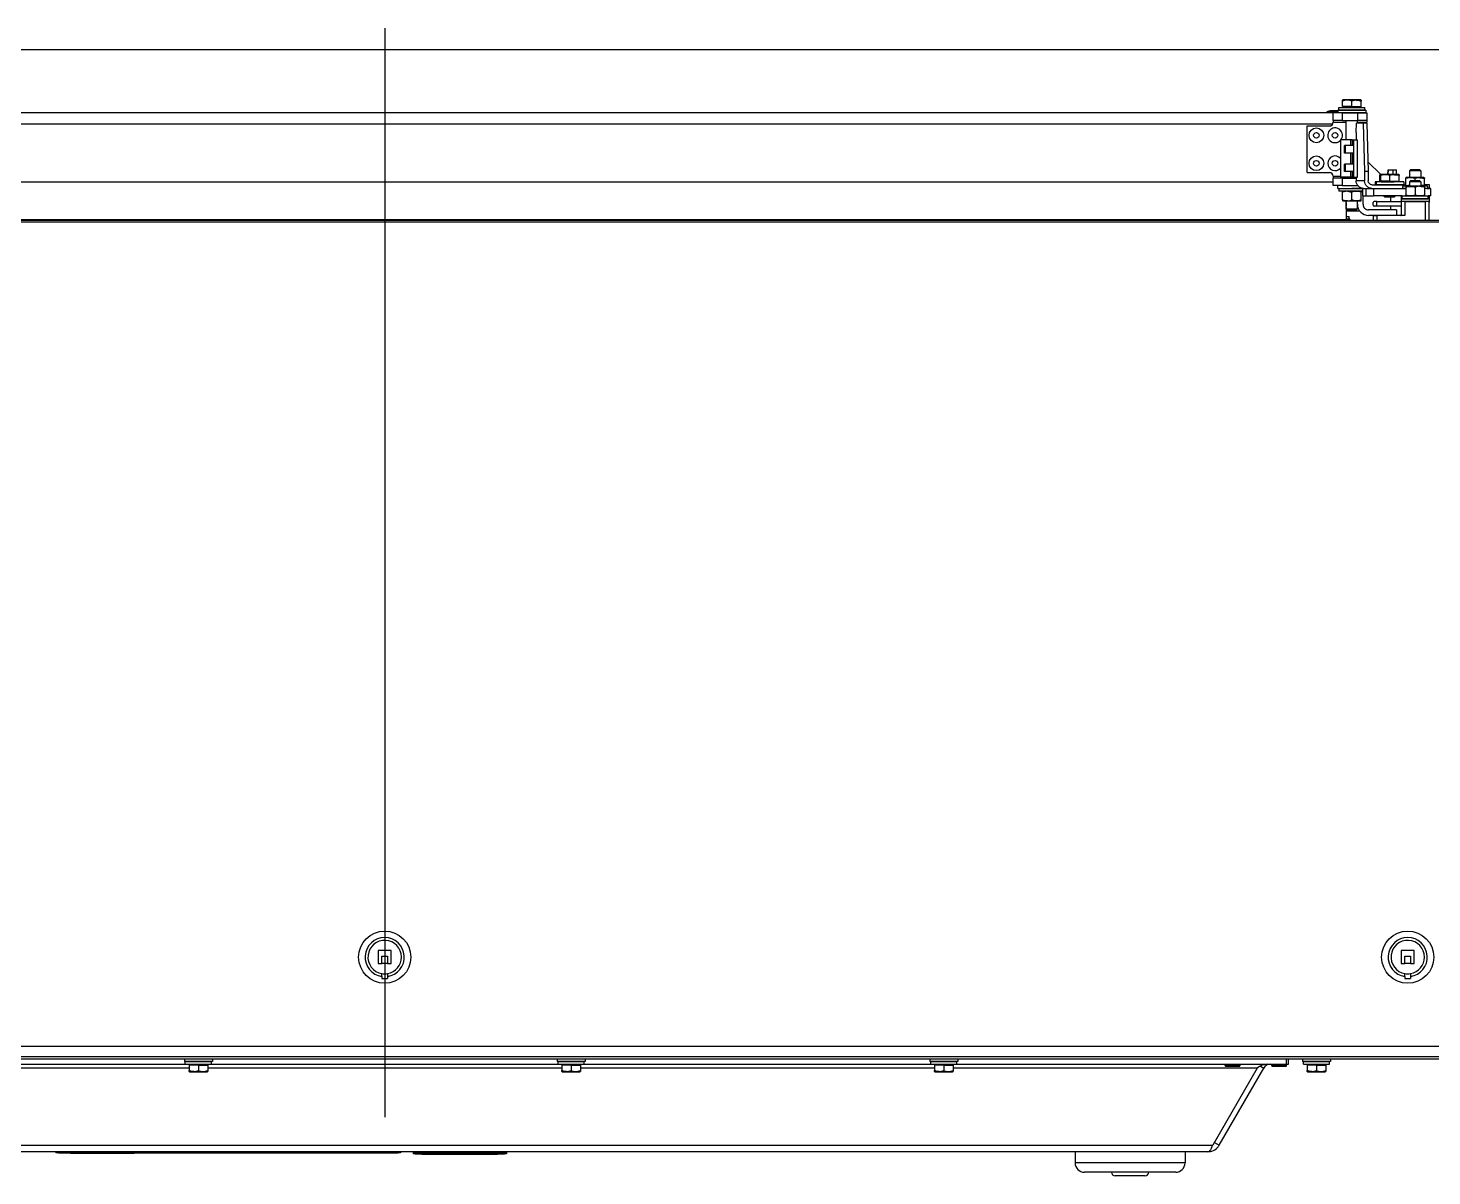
# Model space of a CAD drawing. Extents: x 39751 to 116307, y -36149 to -14965.
# Drawn here: x 57432 to 58185, y -21004 to -20388 of the extents above; entities that cross this region are included whole.
import ezdxf

# ---------------------------------------------------------------- set-up
doc = ezdxf.new("R2010")
doc.units = 0
doc.header["$LTSCALE"] = 1500
doc.layers.add('confinea', color=3, linetype='Continuous')

# ---------------------------------------------------------------- blocks, each defined once
blk = doc.blocks.new('A$C39DA5095')
at = {"color": 7, "ltscale": 0.0375}
for p, q in [((1394, 571.91), (1394, 573.41)), ((1394, 571.91), (1394, 573.41)), ((1408, 571.91), (1408, 573.41)), ((1393.5, 571.91), (1393.5, 570.41)), ((1408.5, 571.91), (1408.5, 570.41)), ((1393.5, 529.91), (1393.5, 531.41)), ((1394, 529.91), (1394, 528.41)), ((1413.52, 533.41), (1413.52, 531.91)), ((1413.98, 533.41), (1413.98, 531.91)), ((1428.98, 533.41), (1428.98, 531.91)), ((1412.5, 520.91), (1412.5, 522.41)), ((1414.5, 522.91), (1413, 522.91)), ((1414.5, 520.41), (1413, 520.41)), ((1427.5, 525.91), (1427.5, 524.41)), ((1427.5, 525.91), (1427.5, 524.41)), ((1427.5, 524.41), (1427.5, 522.91)), ((1427.5, 524.41), (1427.5, 522.91)), ((1427.5, 524.41), (1427.5, 522.91)), ((1427.5, 524.41), (1427.5, 522.91)), ((1427.5, 524.41), (1427.5, 522.91)), ((1427.5, 524.41), (1427.5, 522.91)), ((1428, 524.41), (1428, 525.91)), ((1442, 522.91), (1440.5, 522.91)), ((1442, 524.41), (1442, 525.91)), ((1442.5, 525.91), (1442.5, 524.41)), ((1442.5, 524.41), (1442.5, 522.91)), ((1398, 514.91), (1399.5, 514.91)), ((1398, 513.41), (1399.5, 513.41)), ((1399.5, 513.41), (1399.5, 514.91)), ((1412.5, 514.91), (1412.5, 513.41)), ((1413, 515.41), (1414.5, 515.41)), ((774.5, 62.91), (774.5, 61.41)), ((775, 59.91), (775, 61.41)), ((789, 59.91), (789, 61.41)), ((789.5, 62.91), (789.5, 61.41)), ((974.5, 62.91), (974.5, 61.41)), ((975, 59.91), (975, 61.41)), ((989, 59.91), (989, 61.41)), ((989.5, 62.91), (989.5, 61.41)), ((1174.5, 62.91), (1174.5, 61.41)), ((1175, 59.91), (1175, 61.41)), ((1189, 59.91), (1189, 61.41)), ((1189.5, 62.91), (1189.5, 61.41)), ((1374.5, 62.91), (1374.5, 61.41)), ((1374.5, 62.91), (1374.5, 61.41)), ((1375, 59.91), (1375, 61.41)), ((1375, 59.91), (1375, 61.41)), ((1389, 59.91), (1389, 61.41)), ((1389.5, 62.91), (1389.5, 61.41)), ((706.96, 12.3), (705.46, 12.3)), ((713.34, 12.2), (711.84, 12.2)), ((749.08, 12.2), (747.58, 12.2)), ((890.46, 12.3), (888.96, 12.3)), ((901.96, 11.72), (900.46, 11.72)), ((944.11, 11.72), (942.61, 11.72))]:
    blk.add_line(p, q, dxfattribs=at)
at = {"color": 7, "ltscale": 0.175}
for p, q in [((1394, 573.41), (1401, 573.41)), ((1401, 573.41), (1408, 573.41)), ((1391, 570.41), (1384, 570.41)), ((1391, 565.41), (1398, 565.41)), ((1394, 571.91), (1401, 571.91)), ((1401, 571.91), (1408, 571.91)), ((1401, 528.41), (1394, 528.41)), ((1428, 525.91), (1435, 525.91)), ((1428, 524.41), (1435, 524.41)), ((1435, 525.91), (1442, 525.91)), ((1435, 524.41), (1442, 524.41)), ((878.5, 120.91), (878.5, 113.91)), ((885.5, 120.91), (878.5, 120.91)), ((885.5, 113.91), (885.5, 120.91)), ((1427.5, 120.91), (1427.5, 113.91)), ((1434.5, 120.91), (1427.5, 120.91)), ((1434.5, 113.91), (1434.5, 120.91)), ((775, 61.41), (782, 61.41)), ((782, 61.41), (789, 61.41)), ((975, 61.41), (982, 61.41)), ((982, 61.41), (989, 61.41)), ((1175, 61.41), (1182, 61.41)), ((1182, 61.41), (1189, 61.41)), ((1375, 61.41), (1382, 61.41)), ((1382, 61.41), (1389, 61.41)), ((775, 59.91), (782, 59.91)), ((782, 59.91), (789, 59.91)), ((975, 59.91), (982, 59.91)), ((982, 59.91), (989, 59.91)), ((1175, 59.91), (1182, 59.91)), ((1182, 59.91), (1189, 59.91)), ((1375, 59.91), (1382, 59.91)), ((1382, 59.91), (1389, 59.91))]:
    blk.add_line(p, q, dxfattribs=at)
at = {"color": 7, "ltscale": 0.007217}
for p, q in [((1396.25, 577.41), (1396, 577.26)), ((1396.25, 577.41), (1396, 577.26)), ((1405.75, 577.41), (1406, 577.26)), ((1405.75, 577.41), (1406, 577.26)), ((1416.27, 537.41), (1416.02, 537.26)), ((1416.73, 537.41), (1416.48, 537.26)), ((1426.23, 537.41), (1426.48, 537.26)), ((1426.23, 537.41), (1426.48, 537.26)), ((777.25, 55.91), (777, 56.05)), ((786.75, 55.91), (787, 56.05)), ((977.25, 55.91), (977, 56.05)), ((986.75, 55.91), (987, 56.05)), ((1177.25, 55.91), (1177, 56.05)), ((1186.75, 55.91), (1187, 56.05)), ((1377.25, 55.91), (1377, 56.05)), ((1386.75, 55.91), (1387, 56.05))]:
    blk.add_line(p, q, dxfattribs=at)
at = {"color": 7, "ltscale": 0.011165}
for p, q in [((1396, 576.81), (1396, 577.26)), ((1406, 577.26), (1406, 576.81)), ((777, 56.05), (777, 56.5)), ((787, 56.5), (787, 56.05)), ((977, 56.05), (977, 56.5)), ((987, 56.5), (987, 56.05)), ((1177, 56.05), (1177, 56.5)), ((1187, 56.5), (1187, 56.05)), ((1377, 56.05), (1377, 56.5)), ((1387, 56.5), (1387, 56.05))]:
    blk.add_line(p, q, dxfattribs=at)
at = {"color": 7, "ltscale": 0.075227}
for p, q in [((1396, 573.81), (1396, 576.81)), ((1401, 573.81), (1401, 576.81)), ((1406, 573.81), (1406, 576.81)), ((1416.02, 533.81), (1416.02, 536.81)), ((1416.48, 533.81), (1416.48, 536.81)), ((1421.48, 533.81), (1421.48, 536.81)), ((1426.48, 533.81), (1426.48, 536.81))]:
    blk.add_line(p, q, dxfattribs=at)
at = {"color": 7, "ltscale": 0.125}
for p, q in [((1401, 573.81), (1396, 573.81)), ((1401, 573.81), (1406, 573.81)), ((1396, 570.41), (1391, 570.41)), ((1396, 566.41), (1391, 566.41)), ((1404, 570.41), (1409, 570.41)), ((1409, 566.41), (1404, 566.41)), ((1404, 565.41), (1409, 565.41)), ((1396, 535.41), (1391, 535.41)), ((1407.82, 538.91), (1407.82, 533.91)), ((1409.82, 538.91), (1409.82, 533.91)), ((1396, 531.41), (1391, 531.41)), ((1421.48, 533.81), (1416.48, 533.81)), ((1421.48, 533.81), (1426.48, 533.81)), ((782, 59.51), (777, 59.51)), ((782, 59.51), (787, 59.51)), ((982, 59.51), (977, 59.51)), ((982, 59.51), (987, 59.51)), ((1182, 59.51), (1177, 59.51)), ((1182, 59.51), (1187, 59.51)), ((1382, 59.51), (1377, 59.51)), ((1382, 59.51), (1387, 59.51))]:
    blk.add_line(p, q, dxfattribs=at)
at = {"color": 7, "ltscale": 0.175684}
for p, q in [((1403.28, 577.41), (1396.25, 577.41)), ((1396.25, 573.41), (1403.28, 573.41)), ((1423.75, 537.41), (1416.73, 537.41)), ((1416.73, 533.41), (1423.75, 533.41)), ((779.72, 55.91), (786.75, 55.91)), ((979.72, 55.91), (986.75, 55.91)), ((1179.72, 55.91), (1186.75, 55.91)), ((1379.72, 55.91), (1386.75, 55.91))]:
    blk.add_line(p, q, dxfattribs=at)
at = {"color": 7, "ltscale": 0.01}
for p, q in [((1396.25, 573.81), (1396.25, 573.41)), ((1396.25, 573.81), (1396.25, 573.41)), ((1405.75, 573.81), (1405.75, 573.41)), ((1416.27, 533.81), (1416.27, 533.41)), ((1416.73, 533.81), (1416.73, 533.41)), ((1426.23, 533.81), (1426.23, 533.41))]:
    blk.add_line(p, q, dxfattribs=at)
at = {"color": 7, "ltscale": 0.061816}
for p, q in [((1405.75, 577.41), (1403.28, 577.41)), ((1405.75, 573.41), (1403.28, 573.41)), ((1426.23, 537.41), (1423.75, 537.41)), ((1426.23, 533.41), (1423.75, 533.41)), ((777.25, 55.91), (779.72, 55.91)), ((977.25, 55.91), (979.72, 55.91)), ((1177.25, 55.91), (1179.72, 55.91)), ((1377.25, 55.91), (1379.72, 55.91))]:
    blk.add_line(p, q, dxfattribs=at)
at = {"color": 7}
for p, q in [((1391, 570.41), (373, 570.41)), ((1390.73, 564.41), (373.27, 564.41)), ((1377, 538.41), (1377, 563.41)), ((1407.14, 564.91), (1407.82, 538.91)), ((1409.14, 564.91), (1409.82, 538.91)), ((1395, 555.91), (1395, 535.91)), ((1402.02, 535.91), (1402.02, 555.91)), ((1404.02, 535.91), (1404.02, 555.91)), ((373, 533.41), (1391, 533.41)), ((151.59, 512.91), (1612.41, 512.91)), ((369, 513.2), (1398, 513.2)), ((151.17, 511.91), (1612.83, 511.91)), ((1624.5, 69.41), (139.5, 69.41)), ((133, 62.91), (1631, 62.91)), ((1630, 63.91), (134, 63.91)), ((777, 57.91), (587, 57.91)), ((589, 59.91), (775, 59.91)), ((977, 57.91), (787, 57.91)), ((789, 59.91), (975, 59.91)), ((1177, 57.91), (987, 57.91)), ((989, 59.91), (1175, 59.91)), ((1350.19, 57.91), (1187, 57.91)), ((1189, 59.91), (1365.99, 59.91)), ((1350.19, 57.91), (1326.35, 16.5)), ((1327.23, 18), (1350.31, 57.99)), ((1329.82, 16.5), (1353.73, 57.91)), ((207.65, 16.5), (1326.35, 16.5)), ((1323.76, 13), (210.24, 13)), ((706.96, 12.3), (888.96, 12.3)), ((713.34, 12.2), (747.58, 12.2)), ((898.29, 12.52), (946.29, 12.52)), ((898.29, 11.82), (946.29, 11.82)), ((901.96, 11.72), (942.61, 11.72)), ((1311.5, 7), (1256.12, 7)), ((1306.5, 2), (1260.5, 2))]:
    blk.add_line(p, q, dxfattribs=at)
at = {"color": 7, "ltscale": 0.015}
blk.add_line((1387.55, 571.01), (1387.55, 570.41), dxfattribs=at)
blk.add_line((1387.55, 571.01), (1387.55, 570.41), dxfattribs=at)
blk.add_line((1387.55, 571.01), (1387.55, 570.41), dxfattribs=at)
blk.add_line((1387.55, 571.01), (1387.55, 570.41), dxfattribs=at)
blk.add_line((1387.55, 571.01), (1387.55, 570.41), dxfattribs=at)
blk.add_line((1387.55, 571.01), (1387.55, 570.41), dxfattribs=at)
at = {"color": 7, "ltscale": 0.146094}
blk.add_line((1387.55, 571.01), (1393.39, 571.01), dxfattribs=at)
at = {"color": 7, "ltscale": 0.055469}
for p, q in [((1392.22, 571.51), (1390, 571.51)), ((1392.22, 571.51), (1390, 571.51)), ((1392.22, 571.51), (1390, 571.51)), ((1392.22, 571.51), (1390, 571.51)), ((1392.22, 571.51), (1390, 571.51)), ((1392.22, 571.51), (1390, 571.51)), ((1393, 571.51), (1390.78, 571.51)), ((1393, 571.51), (1390.78, 571.51)), ((1393, 571.51), (1390.78, 571.51)), ((1393, 571.51), (1390.78, 571.51)), ((1393, 571.51), (1390.78, 571.51)), ((1393, 571.51), (1390.78, 571.51))]:
    blk.add_line(p, q, dxfattribs=at)
at = {"color": 7, "ltscale": 0.1}
for p, q in [((1391, 566.41), (1391, 570.41)), ((1396, 566.41), (1396, 570.41)), ((1404, 570.41), (1404, 566.41)), ((1409, 570.41), (1409, 566.41)), ((1403.33, 559.91), (1403.33, 555.91)), ((1391, 536.41), (1395, 536.41)), ((1391, 531.41), (1391, 535.41)), ((1396, 531.41), (1396, 535.41)), ((1406.8, 529.91), (1406.8, 525.91)), ((1408.48, 529.91), (1408.48, 525.91)), ((1412.57, 529.91), (1412.57, 525.91)), ((1443.47, 525.91), (1443.47, 529.91)), ((880.5, 113.91), (880.5, 117.91)), ((883.5, 117.91), (883.5, 113.91)), ((1429.5, 113.91), (1429.5, 117.91)), ((1432.5, 117.91), (1432.5, 113.91))]:
    blk.add_line(p, q, dxfattribs=at)
at = {"color": 7, "ltscale": 0.025}
for p, q in [((1391, 566.41), (1391, 565.41)), ((1409, 566.41), (1409, 565.41)), ((1391, 536.41), (1391, 535.41)), ((898.29, 12.52), (897.29, 12.52)), ((898.29, 11.82), (897.29, 11.82)), ((947.29, 12.52), (946.29, 12.52)), ((947.29, 11.82), (946.29, 11.82))]:
    blk.add_line(p, q, dxfattribs=at)
at = {"color": 7, "ltscale": 0.002637}
blk.add_line((1393.39, 571.01), (1393.5, 571.01), dxfattribs=at)
at = {"color": 7, "ltscale": 0.010522}
blk.add_line((1393.5, 571.91), (1393.5, 571.48), dxfattribs=at)
at = {"color": 7, "ltscale": 0.375}
for p, q in [((1408.5, 571.91), (1393.5, 571.91)), ((1408.5, 570.41), (1393.5, 570.41)), ((1428.98, 533.41), (1413.98, 533.41)), ((1428.98, 531.91), (1413.98, 531.91)), ((1442.5, 524.41), (1427.5, 524.41)), ((1442.5, 522.91), (1427.5, 522.91)), ((1425, 518.41), (1410, 518.41)), ((1425, 515.41), (1410, 515.41)), ((1429.5, 515.41), (1414.5, 515.41)), ((789.5, 61.41), (774.5, 61.41)), ((989.5, 61.41), (974.5, 61.41)), ((1189.5, 61.41), (1174.5, 61.41)), ((1389.5, 61.41), (1374.5, 61.41))]:
    blk.add_line(p, q, dxfattribs=at)
at = {"color": 7, "ltscale": 0.2}
for p, q in [((1396, 570.41), (1404, 570.41)), ((1396, 566.41), (1404, 566.41)), ((1396, 531.41), (1404, 531.41))]:
    blk.add_line(p, q, dxfattribs=at)
at = {"color": 7, "ltscale": 0.2625}
blk.add_line((1398, 555.91), (1398, 566.41), dxfattribs=at)
at = {"color": 7, "ltscale": 0.037501}
blk.add_line((1404, 564.91), (1404, 566.41), dxfattribs=at)
at = {"color": 7, "ltscale": 0.012503}
blk.add_line((1409, 564.91), (1409, 565.41), dxfattribs=at)
at = {"color": 7, "ltscale": 0.3}
for p, q in [((1377, 563.41), (1389, 563.41)), ((1377, 538.41), (1389, 538.41))]:
    blk.add_line(p, q, dxfattribs=at)
at = {"color": 7, "ltscale": 0.125032}
blk.add_line((1403.33, 559.91), (1403.44, 564.91), dxfattribs=at)
at = {"color": 7, "ltscale": 0.09248}
blk.add_line((1407.14, 564.91), (1403.44, 564.91), dxfattribs=at)
at = {"color": 7, "ltscale": 0.049951}
for p, q in [((1409.14, 564.91), (1407.14, 564.91)), ((1402.02, 555.91), (1404.02, 555.91)), ((1402.02, 535.91), (1404.02, 535.91))]:
    blk.add_line(p, q, dxfattribs=at)
at = {"color": 7, "ltscale": 0.131885}
for p, q in [((1400.28, 555.91), (1395, 555.91)), ((1400.28, 535.91), (1395, 535.91))]:
    blk.add_line(p, q, dxfattribs=at)
at = {"color": 7, "ltscale": 4.88281e-05}
for p, q in [((1395, 555.91), (1395, 555.91)), ((1395, 535.91), (1395, 535.91))]:
    blk.add_line(p, q, dxfattribs=at)
at = {"color": 7, "ltscale": 0.112744}
for p, q in [((1401.57, 552.91), (1397.06, 552.91)), ((1401.86, 552.91), (1397.35, 552.91)), ((1401.57, 542.91), (1397.06, 542.91)), ((1401.86, 548.91), (1397.35, 548.91)), ((1401.86, 542.91), (1397.35, 542.91)), ((1401.86, 538.91), (1397.35, 538.91))]:
    blk.add_line(p, q, dxfattribs=at)
at = {"color": 7, "ltscale": 0.021973}
for p, q in [((1401.16, 555.91), (1400.28, 555.91)), ((1401.16, 535.91), (1400.28, 535.91))]:
    blk.add_line(p, q, dxfattribs=at)
at = {"color": 7, "ltscale": 0.075}
for p, q in [((1400.28, 555.91), (1400.28, 552.91)), ((1401.16, 555.91), (1401.16, 552.91)), ((1400.28, 538.91), (1400.28, 535.91)), ((1401.16, 538.91), (1401.16, 535.91)), ((1425, 518.41), (1425, 515.41)), ((880.5, 117.91), (883.5, 117.91)), ((883.5, 113.91), (880.5, 113.91)), ((1429.5, 117.91), (1432.5, 117.91)), ((1432.5, 113.91), (1429.5, 113.91)), ((1365.99, 59.91), (1365.99, 62.91)), ((1367, 59.91), (1367, 62.91))]:
    blk.add_line(p, q, dxfattribs=at)
at = {"color": 7, "ltscale": 0.021631}
for p, q in [((1401.16, 555.91), (1402.02, 555.91)), ((1401.16, 535.91), (1402.02, 535.91))]:
    blk.add_line(p, q, dxfattribs=at)
at = {"color": 7, "ltscale": 0.007373}
for p, q in [((1397.35, 548.91), (1397.06, 548.91)), ((1397.35, 538.91), (1397.06, 538.91))]:
    blk.add_line(p, q, dxfattribs=at)
at = {"color": 7, "ltscale": 0.15}
for p, q in [((1400.28, 548.91), (1400.28, 542.91)), ((1401.16, 548.91), (1401.16, 542.91)), ((1252.5, 13), (1252.5, 7)), ((1311.5, 13), (1311.5, 7))]:
    blk.add_line(p, q, dxfattribs=at)
at = {"color": 7, "ltscale": 0.241077}
blk.add_line((1416.5, 537.41), (1409.68, 544.22), dxfattribs=at)
at = {"color": 7, "ltscale": 0.183203}
blk.add_line((1396, 535.41), (1403.33, 535.41), dxfattribs=at)
at = {"color": 7, "ltscale": 0.0125}
for p, q in [((1398, 535.41), (1398, 535.91)), ((1398, 519.91), (1398, 520.41)), ((1398, 513.7), (1398, 513.2))]:
    blk.add_line(p, q, dxfattribs=at)
at = {"color": 7, "ltscale": 0.049999}
blk.add_line((1403.33, 535.91), (1403.33, 533.91), dxfattribs=at)
at = {"color": 7, "ltscale": 0.05}
for p, q in [((1409.82, 538.91), (1407.82, 538.91)), ((1422.96, 539.91), (1424.96, 539.91)), ((1442.7, 529.91), (1442.7, 531.91)), ((1398, 522.41), (1398, 520.41)), ((1429.5, 522.91), (1427.5, 522.91)), ((1400, 513.41), (1398, 513.41)), ((878.5, 113.91), (880.5, 113.91)), ((883.5, 113.91), (885.5, 113.91)), ((1427.5, 113.91), (1429.5, 113.91)), ((1432.5, 113.91), (1434.5, 113.91))]:
    blk.add_line(p, q, dxfattribs=at)
at = {"color": 7, "ltscale": 0.011164}
for p, q in [((1416.02, 536.81), (1416.02, 537.26)), ((1416.48, 536.81), (1416.48, 537.26)), ((1426.48, 537.26), (1426.48, 536.81))]:
    blk.add_line(p, q, dxfattribs=at)
at = {"color": 7, "ltscale": 0.014502}
blk.add_line((1416.85, 537.41), (1416.27, 537.41), dxfattribs=at)
at = {"color": 7, "ltscale": 0.062545}
blk.add_line((1420.44, 539.91), (1420.38, 537.4), dxfattribs=at)
at = {"color": 7, "ltscale": 0.062519}
blk.add_line((1420.38, 537.41), (1420.44, 539.91), dxfattribs=at)
at = {"color": 7, "ltscale": 0.062939}
blk.add_line((1420.44, 539.91), (1422.96, 539.91), dxfattribs=at)
at = {"color": 7, "ltscale": 0.062518}
blk.add_line((1422.96, 539.91), (1423.01, 537.41), dxfattribs=at)
at = {"color": 7, "ltscale": 0.062517}
blk.add_line((1425.01, 537.41), (1424.96, 539.91), dxfattribs=at)
at = {"color": 7, "ltscale": 0.014435}
for p, q in [((1430.5, 535.91), (1430, 535.62)), ((1430.5, 535.91), (1430, 535.62)), ((1439.5, 535.91), (1440, 535.62)), ((1439.5, 535.91), (1440, 535.62))]:
    blk.add_line(p, q, dxfattribs=at)
at = {"color": 7, "ltscale": 0.011162}
for p, q in [((1430, 535.17), (1430, 535.62)), ((1440, 535.62), (1440, 535.17)), ((1430, 531.05), (1430, 530.6)), ((1440, 530.6), (1440, 531.05)), ((1396, 523.71), (1396, 523.26)), ((1406, 523.26), (1406, 523.71))]:
    blk.add_line(p, q, dxfattribs=at)
at = {"color": 7, "ltscale": 0.096754}
for p, q in [((1430, 531.3), (1430, 535.17)), ((1440, 531.3), (1440, 535.17))]:
    blk.add_line(p, q, dxfattribs=at)
at = {"color": 7, "ltscale": 0.166455}
blk.add_line((1430.5, 535.91), (1437.16, 535.91), dxfattribs=at)
at = {"color": 7, "ltscale": 0.019136}
for p, q in [((1432.54, 539.91), (1432, 539.36)), ((1437.46, 539.91), (1438, 539.36)), ((1432.54, 533.91), (1432, 533.36)), ((1437.46, 533.91), (1438, 533.36)), ((1398.54, 518.41), (1398, 518.95)), ((1403.46, 518.41), (1404, 518.95))]:
    blk.add_line(p, q, dxfattribs=at)
at = {"color": 7, "ltscale": 0.039062}
for p, q in [((1433.56, 539.36), (1432, 539.36)), ((1438, 539.36), (1436.44, 539.36)), ((1433.56, 533.36), (1432, 533.36)), ((1438, 533.36), (1436.44, 533.36)), ((1398, 518.95), (1399.56, 518.95)), ((1402.44, 518.95), (1404, 518.95))]:
    blk.add_line(p, q, dxfattribs=at)
at = {"color": 7, "ltscale": 0.086462}
for p, q in [((1432, 539.36), (1432, 535.91)), ((1438, 539.36), (1438, 535.91))]:
    blk.add_line(p, q, dxfattribs=at)
at = {"color": 7, "ltscale": 0.061495}
blk.add_line((1432, 538.36), (1432, 535.9), dxfattribs=at)
at = {"color": 7, "ltscale": 0.032031}
for p, q in [((1433.82, 539.91), (1432.54, 539.91)), ((1433.82, 533.91), (1432.54, 533.91)), ((1402.18, 518.41), (1403.46, 518.41))]:
    blk.add_line(p, q, dxfattribs=at)
at = {"color": 7, "ltscale": 0.071875}
for p, q in [((1436.44, 539.36), (1433.56, 539.36)), ((1436.44, 533.36), (1433.56, 533.36)), ((1399.56, 518.95), (1402.44, 518.95))]:
    blk.add_line(p, q, dxfattribs=at)
at = {"color": 7, "ltscale": 0.090918}
for p, q in [((1437.46, 539.91), (1433.82, 539.91)), ((1437.46, 533.91), (1433.82, 533.91)), ((1398.54, 518.41), (1402.18, 518.41))]:
    blk.add_line(p, q, dxfattribs=at)
at = {"color": 7, "ltscale": 0.031619}
blk.add_line((1435, 533.91), (1435, 535.17), dxfattribs=at)
at = {"color": 7, "ltscale": 0.058545}
blk.add_line((1437.16, 535.91), (1439.5, 535.91), dxfattribs=at)
at = {"color": 7, "ltscale": 0.33252}
blk.add_line((1393.5, 529.91), (1406.8, 529.91), dxfattribs=at)
at = {"color": 7, "ltscale": 0.00288}
for p, q in [((1396.1, 528.41), (1396, 528.35)), ((1405.9, 528.41), (1406, 528.35)), ((1430.1, 531.11), (1430, 531.05)), ((1439.9, 531.11), (1440, 531.05)), ((1396.1, 523.21), (1396, 523.26)), ((1405.9, 523.21), (1406, 523.26)), ((1430.1, 525.91), (1430, 525.96)), ((1439.9, 525.91), (1440, 525.96))]:
    blk.add_line(p, q, dxfattribs=at)
at = {"color": 7, "ltscale": 0.011161}
for p, q in [((1396, 527.9), (1396, 528.35)), ((1406, 528.35), (1406, 527.9)), ((1430, 525.96), (1430, 526.41)), ((1440, 526.41), (1440, 525.96))]:
    blk.add_line(p, q, dxfattribs=at)
at = {"color": 7, "ltscale": 0.104784}
for p, q in [((1396, 523.71), (1396, 527.9)), ((1401, 523.71), (1401, 527.9)), ((1406, 523.71), (1406, 527.9)), ((1430, 530.6), (1430, 526.41)), ((1435, 530.6), (1435, 526.41)), ((1440, 530.6), (1440, 526.41))]:
    blk.add_line(p, q, dxfattribs=at)
at = {"color": 7, "ltscale": 0.145508}
blk.add_line((1406.82, 529.91), (1401, 529.91), dxfattribs=at)
at = {"color": 7, "ltscale": 0.144971}
blk.add_line((1406.8, 528.41), (1401, 528.41), dxfattribs=at)
at = {"color": 7, "ltscale": 0.112305}
for p, q in [((1407.82, 533.91), (1403.33, 533.91)), ((1407.33, 529.91), (1411.82, 529.91))]:
    blk.add_line(p, q, dxfattribs=at)
at = {"color": 7, "ltscale": 0.007034}
blk.add_line((1404, 531.69), (1404, 531.41), dxfattribs=at)
at = {"color": 7, "ltscale": 0.005127}
blk.add_line((1404.21, 531.41), (1404, 531.41), dxfattribs=at)
at = {"color": 7, "ltscale": 0.041992}
for p, q in [((1406.8, 529.91), (1408.48, 529.91)), ((1406.8, 525.91), (1408.48, 525.91))]:
    blk.add_line(p, q, dxfattribs=at)
at = {"color": 7, "ltscale": 0.102246}
for p, q in [((1408.48, 529.91), (1412.57, 529.91)), ((1408.48, 525.91), (1412.57, 525.91))]:
    blk.add_line(p, q, dxfattribs=at)
at = {"color": 7, "ltscale": 0.454492}
blk.add_line((1411.82, 531.91), (1430, 531.91), dxfattribs=at)
at = {"color": 7, "ltscale": 0.423242}
blk.add_line((1411.82, 529.91), (1428.75, 529.91), dxfattribs=at)
at = {"color": 7, "ltscale": 0.435791}
blk.add_line((1412.57, 529.91), (1430, 529.91), dxfattribs=at)
at = {"color": 7, "ltscale": 0.014258}
blk.add_line((1414.09, 533.41), (1413.52, 533.41), dxfattribs=at)
at = {"color": 7, "ltscale": 0.011328}
for p, q in [((1413.98, 531.91), (1413.52, 531.91)), ((1416.48, 533.81), (1416.02, 533.81)), ((1418.56, 525.41), (1419.02, 525.41))]:
    blk.add_line(p, q, dxfattribs=at)
at = {"color": 7, "ltscale": 0.038042}
for p, q in [((1430, 531.56), (1428.56, 531.07)), ((1440, 531.56), (1441.44, 531.07))]:
    blk.add_line(p, q, dxfattribs=at)
at = {"color": 7, "ltscale": 0.037158}
for p, q in [((1430.05, 531.07), (1428.56, 531.07)), ((1441.44, 531.07), (1439.96, 531.07))]:
    blk.add_line(p, q, dxfattribs=at)
at = {"color": 7, "ltscale": 0.03125}
for p, q in [((1430, 529.91), (1428.75, 529.91)), ((1441.25, 529.91), (1440, 529.91))]:
    blk.add_line(p, q, dxfattribs=at)
at = {"color": 7, "ltscale": 0.18125}
for p, q in [((1437.35, 531.11), (1430.1, 531.11)), ((1398.65, 523.21), (1405.9, 523.21)), ((1437.35, 525.91), (1430.1, 525.91))]:
    blk.add_line(p, q, dxfattribs=at)
at = {"color": 7, "ltscale": 0.056462}
for p, q in [((1432, 533.36), (1432, 531.11)), ((1438, 533.36), (1438, 531.11))]:
    blk.add_line(p, q, dxfattribs=at)
at = {"color": 7, "ltscale": 0.06377}
for p, q in [((1439.9, 531.11), (1437.35, 531.11)), ((1396.1, 523.21), (1398.65, 523.21)), ((1439.9, 525.91), (1437.35, 525.91))]:
    blk.add_line(p, q, dxfattribs=at)
at = {"color": 7, "ltscale": 0.067432}
blk.add_line((1442.7, 531.91), (1440, 531.91), dxfattribs=at)
at = {"color": 7, "ltscale": 0.086719}
blk.add_line((1443.47, 529.91), (1440, 529.91), dxfattribs=at)
at = {"color": 7, "ltscale": 0.036084}
blk.add_line((1441.25, 529.91), (1442.7, 529.91), dxfattribs=at)
at = {"color": 7, "ltscale": 0.02}
blk.add_line((1398, 522.41), (1398, 523.21), dxfattribs=at)
at = {"color": 7, "ltscale": 0.106462}
for p, q in [((1398, 518.95), (1398, 523.21)), ((1404, 518.95), (1404, 523.21))]:
    blk.add_line(p, q, dxfattribs=at)
at = {"color": 7, "ltscale": 0.155264}
blk.add_line((1398, 519.91), (1398, 513.7), dxfattribs=at)
at = {"color": 7, "ltscale": 0.112496}
blk.add_line((1407, 521.41), (1407, 525.91), dxfattribs=at)
at = {"color": 7, "ltscale": 0.385791}
blk.add_line((1428, 525.91), (1412.57, 525.91), dxfattribs=at)
at = {"color": 7, "ltscale": 0.325}
blk.add_line((1414.5, 522.91), (1427.5, 522.91), dxfattribs=at)
at = {"color": 7, "ltscale": 0.0625}
for p, q in [((1414.5, 520.41), (1414.5, 522.91)), ((1414.5, 515.41), (1414.5, 512.91))]:
    blk.add_line(p, q, dxfattribs=at)
at = {"color": 7, "ltscale": 0.32002}
blk.add_line((1427.3, 520.41), (1414.5, 520.41), dxfattribs=at)
at = {"color": 7, "ltscale": 0.017677}
for p, q in [((1418.56, 525.41), (1418.06, 525.91)), ((1419.02, 525.41), (1418.52, 525.91)), ((1423.94, 525.41), (1424.44, 525.91))]:
    blk.add_line(p, q, dxfattribs=at)
at = {"color": 7, "ltscale": 0.090967}
blk.add_line((1419.02, 525.41), (1422.66, 525.41), dxfattribs=at)
at = {"color": 7, "ltscale": 0.062499}
blk.add_line((1422, 522.91), (1422, 525.41), dxfattribs=at)
at = {"color": 7, "ltscale": 0.049998}
blk.add_line((1422, 518.41), (1422, 520.41), dxfattribs=at)
at = {"color": 7, "ltscale": 0.031982}
blk.add_line((1422.66, 525.41), (1423.94, 525.41), dxfattribs=at)
at = {"color": 7, "ltscale": 0.012524}
blk.add_line((1427.5, 523.41), (1427.5, 522.9), dxfattribs=at)
at = {"color": 7, "ltscale": 0.012505}
blk.add_line((1427.5, 523.41), (1427.5, 522.91), dxfattribs=at)
at = {"color": 7, "ltscale": 0.012509}
for p, q in [((1427.5, 523.41), (1427.5, 522.91)), ((1400, 513.41), (1400, 512.91))]:
    blk.add_line(p, q, dxfattribs=at)
at = {"color": 7, "ltscale": 0.01252}
blk.add_line((1427.5, 523.41), (1427.5, 522.9), dxfattribs=at)
at = {"color": 7, "ltscale": 0.1825}
blk.add_line((1427.5, 522.91), (1427.5, 515.61), dxfattribs=at)
at = {"color": 7, "ltscale": 0.275}
blk.add_line((1429.5, 522.91), (1440.5, 522.91), dxfattribs=at)
at = {"color": 7, "ltscale": 0.1875}
blk.add_line((1429.5, 522.91), (1429.5, 515.41), dxfattribs=at)
at = {"color": 7, "ltscale": 0.25}
blk.add_line((1440.5, 512.91), (1440.5, 522.91), dxfattribs=at)
at = {"color": 7, "ltscale": 0.036719}
blk.add_line((1443.47, 525.91), (1442, 525.91), dxfattribs=at)
at = {"color": 7, "ltscale": 0.012106}
blk.add_line((1442.5, 522.91), (1442.5, 522.42), dxfattribs=at)
at = {"color": 7, "ltscale": 0.225}
blk.add_line((1442.5, 513.41), (1442.5, 522.41), dxfattribs=at)
at = {"color": 7, "ltscale": 0.007242}
for p, q in [((824.5, 513.19), (824.5, 512.91)), ((839.5, 513.19), (839.5, 512.91)), ((1385, 513.19), (1385, 512.91))]:
    blk.add_line(p, q, dxfattribs=at)
at = {"color": 7, "ltscale": 0.178174}
blk.add_line((1398, 517.91), (1405.13, 517.91), dxfattribs=at)
at = {"color": 7, "ltscale": 0.037955}
for p, q in [((880.5, 107.01), (880.5, 108.53)), ((883.5, 108.53), (883.5, 107.01)), ((1429.5, 107.01), (1429.5, 108.53)), ((1432.5, 108.53), (1432.5, 107.01))]:
    blk.add_line(p, q, dxfattribs=at)
at = {"color": 7, "ltscale": 0.025235}
for p, q in [((880.5, 107.01), (880.5, 106)), ((883.5, 107.01), (883.5, 106)), ((1429.5, 107.01), (1429.5, 106)), ((1432.5, 107.01), (1432.5, 106))]:
    blk.add_line(p, q, dxfattribs=at)
at = {"color": 7, "ltscale": 0.075226}
for p, q in [((777, 59.51), (777, 56.5)), ((782, 59.51), (782, 56.5)), ((787, 59.51), (787, 56.5)), ((977, 59.51), (977, 56.5)), ((982, 59.51), (982, 56.5)), ((987, 59.51), (987, 56.5)), ((1177, 59.51), (1177, 56.5)), ((1182, 59.51), (1182, 56.5)), ((1187, 59.51), (1187, 56.5)), ((1377, 59.51), (1377, 56.5)), ((1382, 59.51), (1382, 56.5)), ((1387, 59.51), (1387, 56.5))]:
    blk.add_line(p, q, dxfattribs=at)
at = {"color": 7, "ltscale": 0.010001}
for p, q in [((777.25, 59.51), (777.25, 59.91)), ((786.75, 59.51), (786.75, 59.91)), ((977.25, 59.51), (977.25, 59.91)), ((986.75, 59.51), (986.75, 59.91)), ((1177.25, 59.51), (1177.25, 59.91)), ((1186.75, 59.51), (1186.75, 59.91)), ((1377.25, 59.51), (1377.25, 59.91)), ((1377.25, 59.51), (1377.25, 59.91)), ((1386.75, 59.51), (1386.75, 59.91))]:
    blk.add_line(p, q, dxfattribs=at)
at = {"color": 7, "ltscale": 0.014999}
for p, q in [((1333, 59.31), (1333, 59.91)), ((1341, 59.31), (1341, 59.91)), ((1358, 59.31), (1358, 59.91)), ((1358, 59.31), (1358, 59.91)), ((1358, 59.31), (1358, 59.91)), ((1358, 59.31), (1358, 59.91)), ((1366, 59.31), (1366, 59.91))]:
    blk.add_line(p, q, dxfattribs=at)
at = {"color": 7, "ltscale": 0.052051}
for p, q in [((1333, 59.31), (1335.08, 59.31)), ((1358, 59.31), (1360.08, 59.31))]:
    blk.add_line(p, q, dxfattribs=at)
at = {"color": 7, "ltscale": 0.045557}
for p, q in [((1333.5, 58.81), (1335.32, 58.81)), ((1358.5, 58.81), (1360.32, 58.81))]:
    blk.add_line(p, q, dxfattribs=at)
at = {"color": 7, "ltscale": 0.147949}
for p, q in [((1335.08, 59.31), (1341, 59.31)), ((1360.08, 59.31), (1366, 59.31))]:
    blk.add_line(p, q, dxfattribs=at)
at = {"color": 7, "ltscale": 0.129443}
for p, q in [((1335.32, 58.81), (1340.5, 58.81)), ((1360.32, 58.81), (1365.5, 58.81))]:
    blk.add_line(p, q, dxfattribs=at)
at = {"color": 7, "ltscale": 0.05158}
blk.add_line((1351.94, 58.94), (1353.73, 57.91), dxfattribs=at)
at = {"color": 7, "ltscale": 0.025293}
blk.add_line((1365.99, 59.91), (1367, 59.91), dxfattribs=at)
at = {"color": 7, "ltscale": 0.000391018}
blk.add_line((1325.83, 15.32), (1325.82, 15.31), dxfattribs=at)
at = {"color": 7, "ltscale": 0.074991}
blk.add_line((1327.23, 18), (1329.82, 16.5), dxfattribs=at)
at = {"color": 7, "ltscale": 0.00417}
blk.add_line((1328.84, 15.19), (1328.96, 15.31), dxfattribs=at)
at = {"color": 7, "ltscale": 0.000319853}
blk.add_line((1328.96, 15.31), (1328.97, 15.32), dxfattribs=at)
at = {"color": 7, "ltscale": 0.017499}
for p, q in [((705.46, 13), (705.46, 12.3)), ((706.96, 13), (706.96, 12.3)), ((888.96, 13), (888.96, 12.3)), ((890.46, 13), (890.46, 12.3))]:
    blk.add_line(p, q, dxfattribs=at)
at = {"color": 7, "ltscale": 0.002501}
for p, q in [((711.84, 12.3), (711.84, 12.2)), ((713.34, 12.3), (713.34, 12.2)), ((747.58, 12.3), (747.58, 12.2)), ((749.08, 12.3), (749.08, 12.2)), ((900.46, 11.82), (900.46, 11.72))]:
    blk.add_line(p, q, dxfattribs=at)
at = {"color": 7, "ltscale": 0.0175}
for p, q in [((897.29, 12.52), (897.29, 11.82)), ((898.29, 12.52), (898.29, 11.82)), ((946.29, 12.52), (946.29, 11.82)), ((947.29, 12.52), (947.29, 11.82))]:
    blk.add_line(p, q, dxfattribs=at)
at = {"color": 7, "ltscale": 0.002499}
for p, q in [((901.96, 11.82), (901.96, 11.72)), ((942.61, 11.82), (942.61, 11.72)), ((944.11, 11.82), (944.11, 11.72))]:
    blk.add_line(p, q, dxfattribs=at)
at = {"color": 7, "ltscale": 0.001685}
blk.add_line((1324.34, 13.19), (1324.28, 13.15), dxfattribs=at)
at = {"color": 7, "ltscale": 0.000163098}
blk.add_line((1324.28, 13.15), (1324.28, 13.15), dxfattribs=at)
at = {"color": 7, "ltscale": 0.000449521}
blk.add_line((1325.21, 13.15), (1325.23, 13.16), dxfattribs=at)
at = {"color": 7, "ltscale": 0.000450432}
blk.add_line((1325.58, 14.81), (1325.57, 14.8), dxfattribs=at)
at = {"color": 7, "ltscale": 0.000568956}
blk.add_line((1325.9, 13.34), (1325.93, 13.34), dxfattribs=at)
at = {"color": 7, "ltscale": 0.090283}
blk.add_line((1256.12, 7), (1252.5, 7), dxfattribs=at)
at = {"color": 7, "ltscale": 0.074951}
blk.add_line((1260.5, 2), (1257.5, 2), dxfattribs=at)
at = {"color": 7, "ltscale": 0.024463}
blk.add_line((1274.98, 0), (1274, 0), dxfattribs=at)
at = {"color": 7, "ltscale": 0.375537}
blk.add_line((1290, 0), (1274.98, 0), dxfattribs=at)
at = {"color": 7}
for points in [[(1401, 576.81), (1400.35, 577.01), (1399.69, 577.15), (1399.04, 577.24), (1398.39, 577.26), (1397.76, 577.22), (1397.13, 577.12), (1396.56, 576.98), (1396, 576.81)], [(1403.4, 577.26), (1402.43, 577.18), (1401.48, 576.96), (1401, 576.81)], [(1403.4, 577.26), (1403.92, 577.25), (1404.45, 577.19), (1405.48, 576.97), (1406, 576.81)], [(1421.48, 536.81), (1420.82, 537.01), (1420.16, 537.15), (1419.52, 537.24), (1418.87, 537.26), (1418.23, 537.22), (1417.6, 537.12), (1417.04, 536.98), (1416.48, 536.81)], [(1423.88, 537.26), (1422.91, 537.17), (1421.95, 536.96), (1421.48, 536.81)], [(1423.88, 537.26), (1424.4, 537.25), (1424.92, 537.19), (1425.96, 536.97), (1426.48, 536.81)], [(1435, 535.17), (1433.91, 535.47), (1432.96, 535.6), (1432.05, 535.6), (1431.09, 535.47), (1430, 535.17)], [(1437.4, 535.62), (1436.67, 535.56), (1435.89, 535.42), (1435, 535.17)], [(1437.4, 535.62), (1438.2, 535.58), (1439.04, 535.44), (1440, 535.17)], [(1398.6, 528.35), (1397.81, 528.31), (1396.96, 528.17), (1396, 527.9)], [(1398.6, 528.35), (1399.33, 528.29), (1400.12, 528.15), (1401, 527.9)], [(1406, 527.9), (1404.91, 528.2), (1403.96, 528.33), (1403.05, 528.33), (1402.09, 528.2), (1401, 527.9)], [(1430, 530.6), (1431.09, 530.9), (1432.05, 531.03), (1432.96, 531.03), (1433.91, 530.9), (1435, 530.6)], [(1437.4, 531.05), (1436.67, 530.99), (1435.89, 530.85), (1435, 530.6)], [(1437.4, 531.05), (1438.2, 531.01), (1439.04, 530.87), (1440, 530.6)], [(1398.6, 523.26), (1397.81, 523.3), (1396.96, 523.44), (1396, 523.71)], [(1398.6, 523.26), (1399.33, 523.32), (1400.12, 523.46), (1401, 523.71)], [(1406, 523.71), (1404.91, 523.41), (1403.96, 523.28), (1403.05, 523.28), (1402.09, 523.41), (1401, 523.71)], [(1430, 526.41), (1431.09, 526.11), (1432.05, 525.98), (1432.96, 525.98), (1433.91, 526.11), (1435, 526.41)], [(1437.4, 525.96), (1436.67, 526.02), (1435.89, 526.16), (1435, 526.41)], [(1437.4, 525.96), (1438.2, 526), (1439.04, 526.14), (1440, 526.41)], [(779.6, 56.05), (779.08, 56.06), (778.56, 56.12), (777.52, 56.34), (777, 56.5)], [(779.6, 56.05), (780.57, 56.14), (781.52, 56.35), (782, 56.5)], [(782, 56.5), (782.65, 56.3), (783.31, 56.16), (783.96, 56.07), (784.61, 56.05), (785.24, 56.09), (785.88, 56.19), (786.44, 56.33), (787, 56.5)], [(979.6, 56.05), (979.08, 56.06), (978.56, 56.12), (977.52, 56.34), (977, 56.5)], [(979.6, 56.05), (980.57, 56.14), (981.52, 56.35), (982, 56.5)], [(982, 56.5), (982.65, 56.3), (983.31, 56.16), (983.96, 56.07), (984.61, 56.05), (985.24, 56.09), (985.88, 56.19), (986.44, 56.33), (987, 56.5)], [(1179.6, 56.05), (1179.08, 56.06), (1178.56, 56.12), (1177.52, 56.34), (1177, 56.5)], [(1179.6, 56.05), (1180.57, 56.14), (1181.52, 56.35), (1182, 56.5)], [(1182, 56.5), (1182.65, 56.3), (1183.31, 56.16), (1183.96, 56.07), (1184.61, 56.05), (1185.24, 56.09), (1185.88, 56.19), (1186.44, 56.33), (1187, 56.5)], [(1355.65, 59.91), (1354.73, 59.84), (1353.8, 59.66), (1352.88, 59.35), (1352.2, 59.06), (1351.52, 58.72), (1350.85, 58.33), (1350.19, 57.91)], [(1379.6, 56.05), (1379.08, 56.06), (1378.56, 56.12), (1377.52, 56.34), (1377, 56.5)], [(1379.6, 56.05), (1380.57, 56.14), (1381.52, 56.35), (1382, 56.5)], [(1382, 56.5), (1382.65, 56.3), (1383.31, 56.16), (1383.96, 56.07), (1384.61, 56.05), (1385.24, 56.09), (1385.88, 56.19), (1386.44, 56.33), (1387, 56.5)], [(1325.57, 14.8), (1325.15, 14.07), (1324.71, 13.51)]]:
    blk.add_lwpolyline(points, dxfattribs=at)
for centre, radius in [((1382, 558.41), 3.95), ((1382, 558.41), 1.5), ((1392, 558.41), 1.5), ((1382, 543.41), 3.95), ((1382, 543.41), 1.5), ((1392, 543.41), 1.5), ((882, 117.41), 14), ((1431, 117.41), 14)]:
    blk.add_circle(centre, radius, dxfattribs=at)
for centre, radius, start, end in [((1390, 565.25), 6.25, 90, 113.06924), ((1390, 565.25), 6.25, 90, 113.06924), ((1390, 565.25), 6.25, 90, 113.06924), ((1390, 565.25), 6.25, 90, 113.06924), ((1390, 565.25), 6.25, 90, 113.06924), ((1390, 565.25), 6.25, 90, 113.06924), ((1389, 565.41), 2, 270.00001, 360), ((1393, 565.25), 6.25, 85.41377, 90), ((1393, 565.25), 6.25, 85.41386, 90), ((1393, 565.25), 6.25, 85.41395, 90), ((1393, 565.25), 6.25, 85.41334, 90), ((1393, 565.25), 6.25, 85.41341, 90), ((1393, 565.25), 6.25, 85.41348, 90), ((1392, 558.41), 3.95, 320.73949, 319.41968), ((1392, 543.41), 3.95, 40.58032, 319.41968), ((1389, 536.41), 2, 360, 90), ((1419.42, 526.64), 10.73, 105.93766, 108.47469), ((1428.75, 530.51), 0.6, 108.69098, 180), ((1428.75, 530.51), 0.6, 180, 270.00001), ((1432.67, 518.17), 13.39, 92.85708, 101.4876), ((1437.32, 518.06), 13.51, 78.55153, 87.10679), ((1441.25, 530.51), 0.6, 269.99999, 360), ((1441.25, 530.51), 0.6, 360, 71.30902), ((1410, 521.41), 6, 180.1125, 270.00001), ((1410, 521.41), 3, 180, 270.00001), ((1413, 522.41), 0.5, 90, 180), ((1413, 520.91), 0.5, 180, 269.99999), ((1427.3, 520.21), 0.2, 360, 90), ((1442, 522.41), 0.5, 360, 90), ((1413, 514.91), 0.5, 90, 180), ((1413, 513.41), 0.5, 180, 269.99999), ((1427.3, 515.61), 0.2, 270.00001, 360), ((1442, 513.41), 0.5, 269.99999, 360), ((882, 117.41), 10.5, 278.21322, 261.78678), ((882, 117.41), 9, 360, 260.40593), ((1431, 117.41), 10.5, 278.21322, 261.78678), ((1431, 117.41), 9, 360, 260.40593), ((882, 117.41), 9, 279.59407, 360), ((1431, 117.41), 9, 279.59407, 360), ((882, 117.41), 9, 260.40593, 279.59407), ((882, 117.41), 11.5, 262.50528, 277.49472), ((1431, 117.41), 9, 260.40593, 279.59407), ((1431, 117.41), 11.5, 262.50528, 277.49472), ((1333.5, 59.31), 0.5, 180, 270.00001), ((1340.5, 59.31), 0.5, 269.99999, 360), ((1357.19, 55.91), 4, 90.11669, 150), ((1358.5, 59.31), 0.5, 180, 270.00001), ((1365.5, 59.31), 0.5, 269.99999, 360), ((1313.33, 21.23), 13.83, 332.34148, 334.62682), ((1304.99, 25.11), 23.03, 334.82298, 338.02902), ((1323.76, 20), 7, 288.03021, 316.56757), ((1323.76, 20), 4, 325.36351, 330), ((1323.76, 20), 7, 318.04441, 330), ((1323.76, 20), 7, 269.99999, 281.95601), ((1323.74, 14.01), 1.01, 271.16732, 301.98714), ((1323.15, 14.94), 2.12, 304.20892, 317.50692), ((1323.76, 20), 7, 282.10517, 287.83175), ((1257.5, 7), 5, 180, 269.99999), ((1274, 2), 2, 180, 269.99999), ((1290, 2), 2, 270.00001, 360), ((1306.5, 7), 5, 270.00001, 360)]:
    blk.add_arc(centre, radius, start, end, dxfattribs=at)
at = {"color": 7, "extrusion": (0, 0, -1)}
for centre, major_axis, ratio, start_param, end_param in [((1397.06, 550.91), (0, 2), 0.022687, 3.141554, 6.283146), ((1397.06, 550.91), (0, 2), 0.022687, -0.000039, 2.070796), ((1397.35, 550.91), (0, 2), 0.022687, 3.141554, 6.283146), ((1397.35, 550.91), (0, 2), 0.022687, -0.000039, 2.070796), ((1401.56, 550.91), (0, 2.05), 0.022687, -0.221096, 0.000039), ((1401.56, 550.91), (0, 2.05), 0.022687, 0.000039, 0.221099), ((1401.85, 550.91), (0, 2.05), 0.022687, -0.221096, 0.000039), ((1401.85, 550.91), (0, 2.05), 0.022687, 0.000039, 3.141632), ((1397.06, 540.91), (0, 2), 0.022687, 3.141554, 6.283146), ((1397.06, 550.91), (0, 2), 0.022687, 2.070796, 3.141554), ((1397.06, 540.91), (0, 2), 0.022687, -0.000039, 2.070796), ((1397.35, 540.91), (0, 2), 0.022687, 3.141554, 6.283146), ((1397.35, 550.91), (0, 2), 0.022687, 2.070796, 3.141554), ((1397.35, 540.91), (0, 2), 0.022687, -0.000039, 2.070796), ((1401.56, 550.91), (0, 2.05), 0.022687, 3.141632, 3.362691), ((1401.56, 540.91), (0, 2.05), 0.022687, -0.221096, 0.000039), ((1401.56, 550.91), (0, 2.05), 0.022687, 2.920497, 3.141632), ((1401.56, 540.91), (0, 2.05), 0.022687, 0.000039, 0.221099), ((1401.85, 550.91), (0, 2.05), 0.022687, 3.141632, 3.362691), ((1401.85, 540.91), (0, 2.05), 0.022687, -0.221096, 0.000039), ((1401.85, 540.91), (0, 2.05), 0.022687, 0.000039, 3.141632), ((1397.06, 540.91), (0, 2), 0.022687, 2.070796, 3.141554), ((1397.35, 540.91), (0, 2), 0.022687, 2.070796, 3.141554), ((1401.56, 540.91), (0, 2.05), 0.022687, 3.141632, 3.362691), ((1401.56, 540.91), (0, 2.05), 0.022687, 2.920497, 3.141632), ((1401.85, 540.91), (0, 2.05), 0.022687, 3.141632, 3.362691), ((1407.33, 533.91), (0, 4), 0.999743, 3.141612, 4.712369), ((1411.82, 533.91), (0, 4), 0.999743, 3.141593, 4.712389), ((1411.82, 533.91), (0, 2), 0.999743, 3.141593, 4.712389)]:
    blk.add_ellipse(centre, major_axis=major_axis, ratio=ratio, start_param=start_param, end_param=end_param, dxfattribs=at)
at = {"layer": 'confinea', "color": 4}
blk.add_line((882, 615.96), (882, 31.6), dxfattribs=at)

msp = doc.modelspace()

# ---------------------------------------------------------------- linework, layer by layer
msp.add_line((45257.66, -20400.01), (67215.67, -20400.01))

# ---------------------------------------------------------------- block references
msp.add_blockref('A$C39DA5095', (56741.51, -21004.41))

doc.saveas('drawing.dxf')
